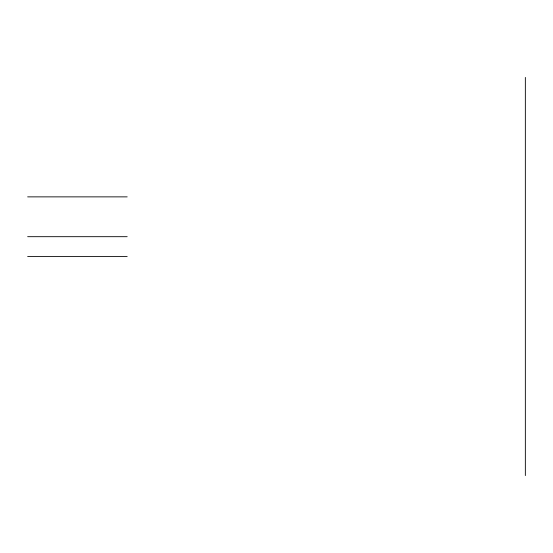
<?xml version="1.0" encoding="UTF-8"?>
<svg xmlns="http://www.w3.org/2000/svg" width="553" height="553" viewBox="0 0 553 553"><rect width="100%" height="100%" fill="white"/><g stroke="black" fill="none" stroke-linecap="round" stroke-linejoin="round"><path stroke-width="0.83" d="M27.65 196.868L127.19 196.868M27.65 236.684L127.19 236.684M27.65 256.592L127.19 256.592M525.35 77.42L525.35 475.58"/></g></svg>
